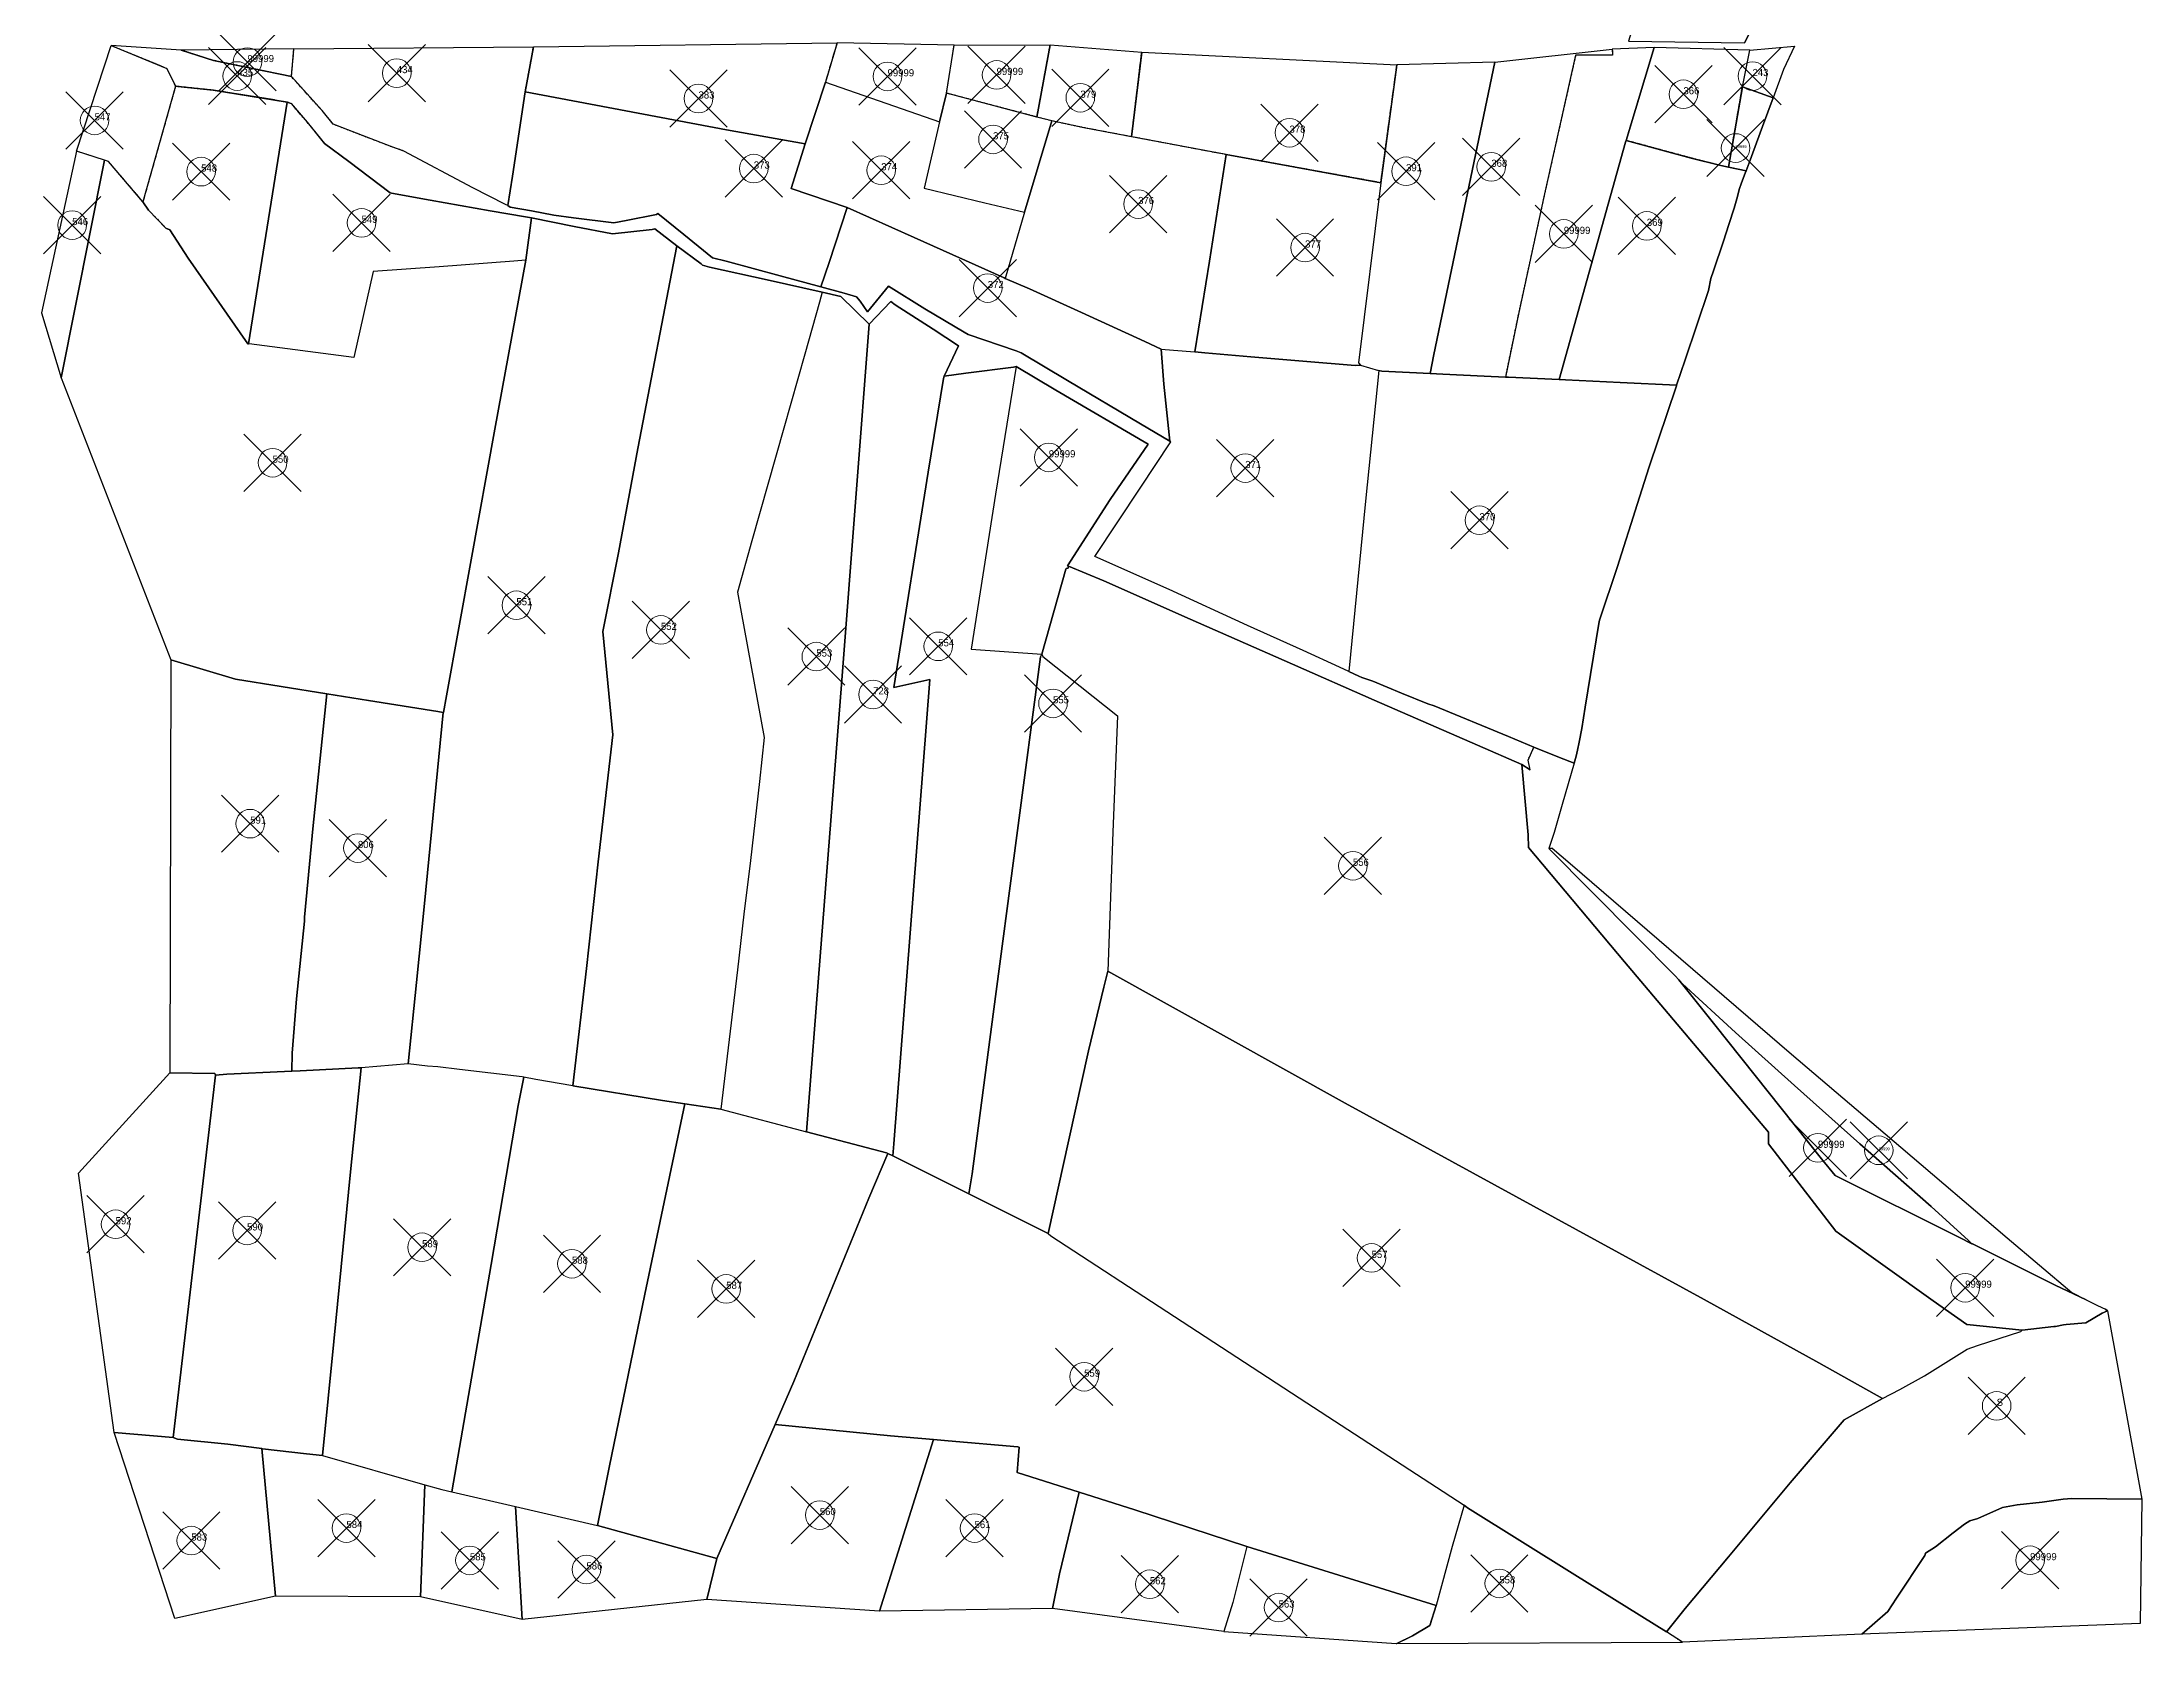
# Model space of a CAD drawing. Header units: millimetres. Extents: x 0 to 2247, y -2746 to 0.
# Drawn here: x 1513 to 2247, y -1685 to -1127 of the extents above; entities that cross this region are included whole.
import ezdxf

# ---------------------------------------------------------------- set-up
doc = ezdxf.new("R2010")
doc.units = ezdxf.units.MM
doc.header["$PDMODE"] = 35
doc.header["$PDSIZE"] = 10
doc.linetypes.add('DASHED', pattern=[0.75, 0.5, -0.25])
for name, color, linetype, lineweight in [('Poly_Survey_Bndry', 250, 'Continuous', 30), ('Poly_Village_Bndry', 250, 'Continuous', 30), ('Text_Survey_No', 250, 'Continuous', 0)]:
    doc.layers.add(name, color=color, linetype=linetype, lineweight=lineweight)
doc.styles.get("Standard").update_dxf_attribs({"font": 'SakalBharati.ttf'})

msp = doc.modelspace()

# ---------------------------------------------------------------- linework, layer by layer
at = {"layer": 'Poly_Survey_Bndry'}
msp.add_lwpolyline([(2113.74, -1112.69), (2104.61, -1109.7), (2075.05, -1101.73), (2067.37, -1126.86), (2107.85, -1127.5), (2109.42, -1124.52)], close=True, dxfattribs=at)
at = {"layer": 'Poly_Survey_Bndry', "linetype": 'ByBlock'}
for points in [[(1525.21, -1165.28), (1537.32, -1128.43), (1556.85, -1136.45), (1559.86, -1142.59), (1548.45, -1182.97), (1536.44, -1168.93), (1535, -1168.46)], [(1611.87, -1162.58), (1620.37, -1168.86), (1634.81, -1179.88), (1635.26, -1179.99), (1648.81, -1182.39), (1669.72, -1186.19), (1682.11, -1188.27), (1684.16, -1188.54), (1699.1, -1191.59), (1712.42, -1194.21), (1726.27, -1192.68), (1727.24, -1192.4), (1734.97, -1198.32), (1743.48, -1204.63), (1743.87, -1205.12), (1746.39, -1205.86), (1766.48, -1210.21), (1785.73, -1214.51), (1792.27, -1216.01), (1802.13, -1225.75), (1809.65, -1217.8), (1811.24, -1218.92), (1824.43, -1227.5), (1833.33, -1233.22), (1828.34, -1243.84), (1835.89, -1242.81), (1852.53, -1240.73), (1853.49, -1240.49), (1867.32, -1248.75), (1899.53, -1267.6), (1886.35, -1286.88), (1871.36, -1310.08), (1871.75, -1310.24), (1884.06, -1315.38), (1914.2, -1328.69), (1949.99, -1344.39), (1978.51, -1357.01), (2014.56, -1372.67), (2030.08, -1379.51), (2033.01, -1381.32), (2032.28, -1378), (2034.32, -1373.39), (2025.46, -1369.73), (1999.49, -1358.99), (1997.31, -1358.25), (1988.06, -1354.54), (1978, -1350.43), (1974.21, -1349.08), (1973.21, -1348.62), (1969.64, -1347), (1966.36, -1345.51), (1953.66, -1339.7), (1934.3, -1330.88), (1906.93, -1318.4), (1880.93, -1306.88), (1896.72, -1282.95), (1907.52, -1266.83), (1907.11, -1266.59), (1896.86, -1260.53), (1871.42, -1245.44), (1855.2, -1235.68), (1853.43, -1235.02), (1836.71, -1229.34), (1835.25, -1228.47), (1821.53, -1220.31), (1808.86, -1212.49), (1801.53, -1221.35), (1798.96, -1217.65), (1797.75, -1216.11), (1793.37, -1214.86), (1785.22, -1212.67), (1771.03, -1208.78), (1752.16, -1203.74), (1747.43, -1202.49), (1737.42, -1194.45), (1728.27, -1187.06), (1727.82, -1187.41), (1717.24, -1189.54), (1712.91, -1190.38), (1698.82, -1188.6), (1691.95, -1187.62), (1684.14, -1186.12), (1676.77, -1184.8), (1675.91, -1184.33), (1675.04, -1183.87), (1663.63, -1178.08), (1639.55, -1165.26), (1634.79, -1163.61), (1614.95, -1155.91), (1611.02, -1151.13), (1600.31, -1139.27), (1573.06, -1133.63), (1561.82, -1130.04), (1537.32, -1128.43), (1556.85, -1136.45), (1559.86, -1142.59), (1560.69, -1142.71), (1572.97, -1144.01), (1598.89, -1148.14), (1600.21, -1148.68), (1605.83, -1155.16)], [(1601.22, -1129.61), (1684.87, -1128.87), (1681.97, -1144.61), (1677.57, -1173.98), (1675.91, -1184.33), (1675.04, -1183.87), (1663.63, -1178.08), (1639.55, -1165.26), (1634.79, -1163.61), (1614.95, -1155.91), (1611.02, -1151.13), (1600.31, -1139.27)], [(1684.87, -1128.87), (1790.95, -1127.5), (1786.91, -1141.19), (1779.74, -1162.79), (1752.24, -1157.81), (1681.97, -1144.61)], [(1829.12, -1145.05), (1831.76, -1128.3), (1790.95, -1127.5), (1786.91, -1141.19), (1826.73, -1155.03)], [(1860.69, -1153.37), (1829.12, -1145.05), (1831.76, -1128.3), (1865.34, -1128.17)], [(1865.34, -1128.17), (1897.31, -1130.76), (1893.76, -1160.27), (1877.13, -1157.12), (1865.97, -1154.76), (1860.69, -1153.37)], [(2066.24, -1162.15), (2066.53, -1161.54), (2076.35, -1129.11), (2061.68, -1129.64), (2061.79, -1131.8), (2048.89, -1131.77), (2038.02, -1180.21), (2029, -1221.62), (2024.33, -1244.19), (2025.45, -1244.24), (2043.11, -1245.07)], [(2107.11, -1142.8), (2109.69, -1130.06), (2076.35, -1129.11), (2066.53, -1161.54), (2089.23, -1167.69), (2099.58, -1170.34), (2102.3, -1170.92)], [(2107.11, -1142.8), (2109.69, -1130.06), (2125.36, -1128.62), (2121.52, -1136.8), (2117.86, -1146.71)], [(1600.31, -1139.27), (1601.22, -1129.61), (1561.82, -1130.04), (1573.06, -1133.63)], [(1897.31, -1130.76), (1986.42, -1135.2), (1980.8, -1176.32), (1926.85, -1166.52), (1893.76, -1160.27)], [(1980.8, -1176.32), (1972.99, -1239.16), (1973.68, -1240.02), (1979.97, -1241.87), (1980.13, -1241.9), (1981.16, -1242.1), (1998.04, -1242.92), (1999.37, -1236.28), (2020.69, -1134.24), (1986.42, -1135.2)], [(2020.69, -1134.24), (2061.68, -1129.64), (2061.79, -1131.8), (2048.89, -1131.77), (2038.02, -1180.21), (2029, -1221.62), (2024.33, -1244.19), (2016.98, -1243.82), (2002.47, -1243.13), (1998.04, -1242.92), (1999.37, -1236.28)], [(1585.3, -1232.58), (1598.89, -1148.14), (1572.97, -1144.01), (1560.69, -1142.71), (1559.86, -1142.59), (1548.45, -1182.97), (1550.38, -1185.86), (1556.47, -1192.18), (1557.81, -1192.76), (1564.28, -1202.61), (1585.08, -1232.56)], [(1856.38, -1186.57), (1849.67, -1209.72), (1849.22, -1209.52), (1817.84, -1195.45), (1794.46, -1185.03), (1774.9, -1178.33), (1779.74, -1162.79), (1786.91, -1141.19), (1826.73, -1155.03), (1821.36, -1178.21), (1842.52, -1183.37)], [(2107.11, -1142.8), (2102.3, -1170.92), (2108.41, -1172.22), (2109.51, -1169.36), (2114.2, -1156.63), (2117.86, -1146.71)], [(1598.89, -1148.14), (1600.21, -1148.68), (1605.83, -1155.16), (1611.87, -1162.58), (1620.37, -1168.86), (1634.81, -1179.88), (1635.26, -1179.99), (1648.81, -1182.39), (1669.72, -1186.19), (1682.11, -1188.27), (1684.16, -1188.54), (1682.18, -1203.4), (1678.06, -1203.66), (1651.88, -1205.74), (1628.9, -1207.32), (1622.08, -1237.3), (1585.53, -1232.61), (1585.3, -1232.58)], [(1779.74, -1162.79), (1752.24, -1157.81), (1681.97, -1144.61), (1677.57, -1173.98), (1675.91, -1184.33), (1676.77, -1184.8), (1684.14, -1186.12), (1691.95, -1187.62), (1698.82, -1188.6), (1712.91, -1190.38), (1717.24, -1189.54), (1727.82, -1187.41), (1728.27, -1187.06), (1737.42, -1194.45), (1747.43, -1202.49), (1752.16, -1203.74), (1771.03, -1208.78), (1785.22, -1212.67), (1788.11, -1204.16), (1794.46, -1185.03), (1774.9, -1178.33)], [(1829.12, -1145.05), (1826.73, -1155.03), (1821.36, -1178.21), (1842.52, -1183.37), (1856.38, -1186.57), (1865.97, -1154.76), (1860.69, -1153.37)], [(1856.38, -1186.57), (1849.67, -1209.72), (1858.09, -1213.38), (1876.3, -1221.64), (1898.46, -1231.81), (1904.08, -1234.39), (1908.41, -1234.79), (1915.83, -1235.43), (1920.94, -1203.73), (1926.85, -1166.52), (1893.76, -1160.27), (1877.13, -1157.12), (1865.97, -1154.76)], [(1535, -1168.46), (1525.21, -1165.28), (1513.02, -1221.76), (1519.84, -1244.5)], [(2066.24, -1162.15), (2043.11, -1245.07), (2045.32, -1245.18), (2064.47, -1246.13), (2084.16, -1246.98), (2087.11, -1238.2), (2095.26, -1213.97), (2096.1, -1209.76), (2096.11, -1209.73), (2097, -1207.07), (2100.47, -1196.73), (2102.41, -1190.95), (2104.2, -1185.15), (2105.44, -1181.17), (2105.96, -1178.69), (2106.85, -1176.38), (2108.12, -1172.98), (2108.41, -1172.22), (2102.3, -1170.92), (2099.58, -1170.34), (2089.23, -1167.69), (2066.53, -1161.54)], [(1557.81, -1192.76), (1556.47, -1192.18), (1550.38, -1185.86), (1548.45, -1182.97), (1536.44, -1168.93), (1535, -1168.46), (1519.84, -1244.5), (1558.23, -1342.93), (1580.82, -1349.64), (1612.66, -1354.78), (1627.21, -1357.09), (1651.42, -1360.92), (1653.34, -1361.28), (1653.47, -1361.31), (1654.51, -1355.52), (1663.05, -1307.96), (1671.4, -1262.33), (1682.18, -1203.4), (1678.06, -1203.66), (1651.88, -1205.74), (1628.9, -1207.32), (1622.08, -1237.3), (1585.53, -1232.61), (1585.3, -1232.58), (1585.08, -1232.56), (1564.28, -1202.61)], [(1926.85, -1166.52), (1980.8, -1176.32), (1972.99, -1239.16), (1973.68, -1240.02), (1971.92, -1240.09), (1953.57, -1238.59), (1935.39, -1237.1), (1919.33, -1235.73), (1915.83, -1235.43), (1920.94, -1203.73)], [(1907.11, -1266.59), (1905.06, -1246.63), (1904.08, -1234.39), (1898.46, -1231.81), (1876.3, -1221.64), (1858.09, -1213.38), (1849.67, -1209.72), (1849.22, -1209.52), (1817.84, -1195.45), (1794.46, -1185.03), (1788.11, -1204.16), (1785.22, -1212.67), (1793.37, -1214.86), (1797.75, -1216.11), (1798.96, -1217.65), (1801.53, -1221.35), (1808.86, -1212.49), (1821.53, -1220.31), (1835.25, -1228.47), (1836.71, -1229.34), (1853.43, -1235.02), (1855.2, -1235.68), (1871.42, -1245.44), (1896.86, -1260.53)], [(1653.34, -1361.28), (1653.47, -1361.31), (1654.51, -1355.52), (1663.05, -1307.96), (1671.4, -1262.33), (1682.18, -1203.4), (1684.16, -1188.54), (1699.1, -1191.59), (1712.42, -1194.21), (1726.27, -1192.68), (1727.24, -1192.4), (1734.97, -1198.32), (1721.36, -1269.13), (1714.6, -1305.53), (1709.14, -1333.02), (1712.62, -1369.09), (1707.41, -1413.51), (1703.37, -1450.76), (1698.63, -1491.73), (1685.64, -1489.47), (1681.47, -1488.64), (1680.97, -1488.54), (1658.98, -1486), (1651.45, -1485.06), (1647.88, -1484.77), (1641.13, -1483.99), (1643.99, -1455.62), (1646.81, -1428.05)], [(1737.72, -1497.93), (1729.91, -1496.79), (1698.63, -1491.73), (1703.37, -1450.76), (1707.41, -1413.51), (1712.62, -1369.09), (1709.14, -1333.02), (1714.6, -1305.53), (1721.36, -1269.13), (1734.97, -1198.32), (1743.48, -1204.63), (1743.87, -1205.12), (1746.39, -1205.86), (1766.48, -1210.21), (1785.73, -1214.51), (1784.81, -1218.08), (1779.64, -1236.19), (1772.26, -1262.07), (1761.16, -1301.38), (1756.16, -1319.33), (1765.45, -1370.03), (1763.84, -1385.39), (1760.63, -1413.05), (1758.34, -1431.78), (1756.08, -1451.2), (1750.26, -1499.85)], [(1750.26, -1499.85), (1780.21, -1507.7), (1785, -1446.49), (1792.43, -1351.53), (1797.52, -1284.85), (1802.13, -1225.75), (1792.27, -1216.01), (1785.73, -1214.51), (1784.81, -1218.08), (1779.64, -1236.19), (1772.26, -1262.07), (1761.16, -1301.38), (1756.16, -1319.33), (1765.45, -1370.03), (1763.84, -1385.39), (1760.63, -1413.05), (1758.34, -1431.78), (1756.08, -1451.2)], [(1808.69, -1515.3), (1808.12, -1515.04), (1780.21, -1507.7), (1785, -1446.49), (1792.43, -1351.53), (1797.52, -1284.85), (1802.13, -1225.75), (1809.65, -1217.8), (1811.24, -1218.92), (1824.43, -1227.5), (1833.33, -1233.22), (1828.34, -1243.84), (1828.1, -1244.67), (1822.7, -1277.38), (1810.77, -1352.55), (1823.31, -1349.82), (1810.79, -1511.91), (1810.33, -1516.13)], [(1904.08, -1234.39), (1908.41, -1234.79), (1915.83, -1235.43), (1919.33, -1235.73), (1935.39, -1237.1), (1953.57, -1238.59), (1971.92, -1240.09), (1973.68, -1240.02), (1979.97, -1241.87), (1980.13, -1241.9), (1975.45, -1287.54), (1969.64, -1347), (1966.36, -1345.51), (1953.66, -1339.7), (1934.3, -1330.88), (1906.93, -1318.4), (1880.93, -1306.88), (1896.72, -1282.95), (1907.52, -1266.83), (1907.11, -1266.59), (1905.06, -1246.63)], [(1810.33, -1516.13), (1810.79, -1511.91), (1823.31, -1349.82), (1810.77, -1352.55), (1822.7, -1277.38), (1828.1, -1244.67), (1828.34, -1243.84), (1835.89, -1242.81), (1852.53, -1240.73), (1853.49, -1240.49), (1846.25, -1285.05), (1837.78, -1339.17), (1862.42, -1340.89), (1862, -1341.89), (1845.43, -1466.7), (1838.07, -1522.42), (1836.93, -1529.44)], [(1862.42, -1340.89), (1870.83, -1311.32), (1870.91, -1311.05), (1871.67, -1310.96), (1871.75, -1310.24), (1871.36, -1310.08), (1886.35, -1286.88), (1899.53, -1267.6), (1867.32, -1248.75), (1853.49, -1240.49), (1846.25, -1285.05), (1837.78, -1339.17)], [(1980.13, -1241.9), (1975.45, -1287.54), (1969.64, -1347), (1973.21, -1348.62), (1974.21, -1349.08), (1978, -1350.43), (1988.06, -1354.54), (1997.31, -1358.25), (1999.49, -1358.99), (2025.46, -1369.73), (2034.32, -1373.39), (2043.21, -1377.07), (2048.4, -1379.01), (2049.12, -1376.54), (2049.51, -1374.49), (2050.13, -1371.67), (2051.04, -1366.95), (2052.24, -1359.5), (2056.95, -1330.21), (2057.24, -1329.12), (2063.46, -1310.31), (2066.38, -1301.19), (2067.44, -1297.9), (2071.21, -1286.11), (2074.56, -1275.55), (2084.08, -1247.24), (2084.16, -1246.98), (2064.47, -1246.13), (2045.32, -1245.18), (2043.11, -1245.07), (2025.45, -1244.24), (2024.33, -1244.19), (2016.98, -1243.82), (2002.47, -1243.13), (1998.04, -1242.92), (1981.16, -1242.1)], [(1862.42, -1340.89), (1862.78, -1341.71), (1888.85, -1362.46), (1887.28, -1403.15), (1885.5, -1451.68), (1968.41, -1497.76), (2093.74, -1566.24), (2133.84, -1588.46), (2156.12, -1600.85), (2162.1, -1597.71), (2170.76, -1592.99), (2185.6, -1583.64), (2189.25, -1582.39), (2204.33, -1577.47), (2204.87, -1577.05), (2185.55, -1575.07), (2173.75, -1566.82), (2141.1, -1543.36), (2139.78, -1542.49), (2116.23, -1511.88), (2116.22, -1507.83), (2104.03, -1493.4), (2066, -1448.38), (2032.38, -1408.41), (2032.25, -1404), (2030.08, -1379.51), (2014.56, -1372.67), (1978.51, -1357.01), (1949.99, -1344.39), (1914.2, -1328.69), (1884.06, -1315.38), (1871.75, -1310.24), (1871.67, -1310.96), (1870.91, -1311.05), (1870.83, -1311.32)], [(1864.61, -1543.24), (1836.93, -1529.44), (1838.07, -1522.42), (1845.43, -1466.7), (1862, -1341.89), (1862.42, -1340.89), (1862.78, -1341.71), (1888.85, -1362.46), (1887.28, -1403.15), (1885.5, -1451.68), (1884.06, -1457.24), (1878.76, -1479.51), (1871.89, -1510.58)], [(1612.66, -1354.78), (1580.82, -1349.64), (1558.23, -1342.93), (1557.86, -1487.14), (1573.62, -1487.39), (1573.85, -1487.92), (1577.77, -1487.58), (1597.93, -1486.66), (1600.42, -1486.57), (1600.54, -1480.33), (1602.15, -1461.25), (1604.91, -1434.24), (1604.86, -1432.77), (1607.77, -1401.97)], [(1612.66, -1354.78), (1627.21, -1357.09), (1651.42, -1360.92), (1653.34, -1361.28), (1646.81, -1428.05), (1643.99, -1455.62), (1641.13, -1483.99), (1624.71, -1485.36), (1623.65, -1485.45), (1603.37, -1486.47), (1600.42, -1486.57), (1600.54, -1480.33), (1602.15, -1461.25), (1604.91, -1434.24), (1604.86, -1432.77), (1607.77, -1401.97)], [(2227.23, -1566.43), (2231.12, -1568.37), (2233.98, -1569.63), (2234.63, -1570.23), (2232.8, -1571.07), (2227.03, -1574.4), (2220.25, -1575.07), (2219.26, -1575.17), (2216.47, -1575.71), (2215.87, -1575.78), (2204.87, -1577.05), (2185.55, -1575.07), (2173.75, -1566.82), (2141.1, -1543.36), (2139.78, -1542.49), (2116.23, -1511.88), (2116.22, -1507.83), (2104.03, -1493.4), (2066, -1448.38), (2032.38, -1408.41), (2032.25, -1404), (2030.08, -1379.51), (2033.01, -1381.32), (2032.28, -1378), (2034.32, -1373.39), (2043.21, -1377.07), (2048.4, -1379.01), (2044.2, -1393.4), (2041.35, -1403.25), (2039.57, -1408.86), (2069.8, -1439.35), (2083.61, -1453.31), (2084.9, -1454.7), (2097.46, -1470.39), (2134.73, -1517.12), (2139.52, -1523.05), (2182.98, -1544.62), (2187.3, -1546.83), (2187.45, -1546.9), (2216.38, -1561.26)], [(2039.57, -1408.86), (2040.66, -1408.72), (2047, -1414.08), (2124.29, -1480.6), (2162.45, -1513.11), (2199.6, -1544.74), (2222.16, -1563.91), (2227.23, -1566.43), (2216.38, -1561.26), (2187.45, -1546.9), (2187.3, -1546.83), (2186.08, -1545.71), (2173.09, -1533.84), (2148.19, -1511.9), (2125.33, -1491.55), (2104.73, -1473.02), (2086.19, -1456.09), (2084.9, -1454.7), (2083.61, -1453.31), (2069.8, -1439.35)], [(2080.6, -1682.32), (2087.15, -1674.22), (2102.25, -1656.19), (2123.86, -1630.33), (2142.69, -1608.26), (2156.12, -1600.85), (2133.84, -1588.46), (2093.74, -1566.24), (1968.41, -1497.76), (1885.5, -1451.68), (1884.06, -1457.24), (1878.76, -1479.51), (1871.89, -1510.58), (1864.61, -1543.24), (1865.54, -1544.02), (1908.75, -1572.21), (1955.04, -1602.36), (2009.95, -1638.13), (2011.13, -1639.09), (2048.58, -1662.4)], [(2084.9, -1454.7), (2086.19, -1456.09), (2104.73, -1473.02), (2125.33, -1491.55), (2148.19, -1511.9), (2173.09, -1533.84), (2186.08, -1545.71), (2187.3, -1546.83), (2182.98, -1544.62), (2139.52, -1523.05), (2134.73, -1517.12), (2097.46, -1470.39)], [(1538.45, -1612.76), (1525.93, -1522.14), (1557.86, -1487.14), (1573.62, -1487.39), (1573.85, -1487.92), (1560.4, -1602.62), (1559.02, -1614.54)], [(1611.22, -1620.82), (1605.55, -1620.15), (1590.23, -1618.39), (1590.02, -1618.37), (1578.14, -1616.84), (1560.58, -1615.04), (1559.02, -1614.54), (1560.4, -1602.62), (1573.85, -1487.92), (1577.77, -1487.58), (1597.93, -1486.66), (1600.42, -1486.57), (1603.37, -1486.47), (1623.65, -1485.45), (1624.71, -1485.36), (1620.95, -1521.68), (1615.12, -1580.99)], [(1611.22, -1620.82), (1646.93, -1631.03), (1652.88, -1632.69), (1656.34, -1633.5), (1670.06, -1554.13), (1679.49, -1498.6), (1681.47, -1488.64), (1680.97, -1488.54), (1658.98, -1486), (1651.45, -1485.06), (1647.88, -1484.77), (1641.13, -1483.99), (1624.71, -1485.36), (1620.95, -1521.68), (1615.12, -1580.99)], [(1656.34, -1633.5), (1678.62, -1638.56), (1707.24, -1645.22), (1711.32, -1624.96), (1723.75, -1564.38), (1737.72, -1497.93), (1729.91, -1496.79), (1698.63, -1491.73), (1685.64, -1489.47), (1681.47, -1488.64), (1679.49, -1498.6), (1670.06, -1554.13)], [(1750.26, -1499.85), (1780.21, -1507.7), (1808.12, -1515.04), (1808.69, -1515.3), (1802.04, -1530.96), (1775.8, -1594.91), (1769.26, -1609.93), (1748.91, -1656.75), (1707.24, -1645.22), (1711.32, -1624.96), (1723.75, -1564.38), (1737.72, -1497.93)], [(1810.33, -1516.13), (1836.93, -1529.44), (1864.61, -1543.24), (1865.54, -1544.02), (1908.75, -1572.21), (1955.04, -1602.36), (2009.95, -1638.13), (2005.74, -1652.53), (2000.16, -1673.16), (1934.06, -1652.51), (1894.91, -1639.77), (1875.48, -1633.6), (1853.8, -1626.71), (1854.51, -1617.83), (1854.05, -1617.8), (1829.69, -1615.6), (1824.6, -1615.18), (1809.57, -1613.92), (1769.26, -1609.93), (1775.8, -1594.91), (1802.04, -1530.96), (1808.69, -1515.3)], [(2080.6, -1682.32), (2087.15, -1674.22), (2102.25, -1656.19), (2123.86, -1630.33), (2142.69, -1608.26), (2156.12, -1600.85), (2162.1, -1597.71), (2170.76, -1592.99), (2185.6, -1583.64), (2189.25, -1582.39), (2204.33, -1577.47), (2204.87, -1577.05), (2215.87, -1575.78), (2216.47, -1575.71), (2219.26, -1575.17), (2220.25, -1575.07), (2227.03, -1574.4), (2232.8, -1571.07), (2234.63, -1570.23), (2246.7, -1636.04), (2222.18, -1635.82), (2219.11, -1636.02), (2211.78, -1637.03), (2203.14, -1637.98), (2197.93, -1638.96), (2189.33, -1642.81), (2186.57, -1643.58), (2184.72, -1644.8), (2180.74, -1647.76), (2174.63, -1652.61), (2171.12, -1654.91), (2170.86, -1655.68), (2160.98, -1670.62), (2157.88, -1675.19), (2148.82, -1683.17), (2086.17, -1685.96)], [(1594.72, -1669.92), (1559.55, -1677.7), (1538.45, -1612.76), (1559.02, -1614.54), (1560.58, -1615.04), (1578.14, -1616.84), (1590.02, -1618.37)], [(1805.71, -1675.09), (1745.46, -1671.01), (1748.91, -1656.75), (1769.26, -1609.93), (1809.57, -1613.92), (1824.6, -1615.18)], [(1645.4, -1670.07), (1594.72, -1669.92), (1590.02, -1618.37), (1590.23, -1618.39), (1605.55, -1620.15), (1611.22, -1620.82), (1646.93, -1631.03)], [(1866.1, -1674.15), (1805.71, -1675.09), (1824.6, -1615.18), (1829.69, -1615.6), (1854.05, -1617.8), (1854.51, -1617.83), (1853.8, -1626.71), (1875.48, -1633.6), (1868.55, -1662.15)], [(1680.91, -1678), (1645.4, -1670.07), (1646.93, -1631.03), (1652.88, -1632.69), (1656.34, -1633.5), (1678.62, -1638.56)], [(1926.04, -1682.24), (1866.1, -1674.15), (1868.55, -1662.15), (1875.48, -1633.6), (1894.91, -1639.77), (1934.06, -1652.51), (1929.19, -1672.08)], [(1745.46, -1671.01), (1680.91, -1678), (1678.62, -1638.56), (1707.24, -1645.22), (1748.91, -1656.75)], [(2009.95, -1638.13), (2005.74, -1652.53), (2000.16, -1673.16), (1997.97, -1680.16), (1991.87, -1683.78), (1986.38, -1686.46), (2086.17, -1685.96), (2080.6, -1682.32), (2048.58, -1662.4), (2011.13, -1639.09)], [(2246.7, -1636.04), (2246.1, -1679.41), (2148.82, -1683.17), (2157.88, -1675.19), (2160.98, -1670.62), (2170.86, -1655.68), (2171.12, -1654.91), (2174.63, -1652.61), (2180.74, -1647.76), (2184.72, -1644.8), (2186.57, -1643.58), (2189.33, -1642.81), (2197.93, -1638.96), (2203.14, -1637.98), (2211.78, -1637.03), (2219.11, -1636.02), (2222.18, -1635.82)], [(1926.04, -1682.24), (1986.18, -1686.46), (1986.38, -1686.46), (1991.87, -1683.78), (1997.97, -1680.16), (2000.16, -1673.16), (1934.06, -1652.51), (1929.19, -1672.08)]]:
    msp.add_lwpolyline(points, close=True, dxfattribs=at)
at = {"layer": 'Poly_Survey_Bndry', "linetype": 'DASHED'}
for points in [[(1559.86, -1142.59), (1556.85, -1136.45), (1537.32, -1128.43)], [(1681.97, -1144.61), (1684.87, -1128.87)], [(1786.91, -1141.19), (1790.95, -1127.5)], [(1829.12, -1145.05), (1831.76, -1128.3)], [(1860.69, -1153.37), (1865.34, -1128.17)], [(2066.53, -1161.54), (2076.35, -1129.11)], [(1600.31, -1139.27), (1573.06, -1133.63), (1561.82, -1130.04)], [(1600.31, -1139.27), (1601.22, -1129.61)], [(1893.76, -1160.27), (1897.31, -1130.76)], [(1980.8, -1176.32), (1986.42, -1135.2)], [(2061.68, -1129.64), (2061.79, -1131.8), (2048.89, -1131.77), (2038.02, -1180.21), (2029, -1221.62), (2024.33, -1244.19)], [(1559.86, -1142.59), (1548.45, -1182.97)], [(1598.89, -1148.14), (1572.97, -1144.01), (1560.69, -1142.71), (1559.86, -1142.59)], [(1639.55, -1165.26), (1634.79, -1163.61), (1614.95, -1155.91), (1611.02, -1151.13), (1600.31, -1139.27)], [(2102.3, -1170.92), (2107.11, -1142.8)], [(1611.87, -1162.58), (1605.83, -1155.16), (1600.21, -1148.68), (1598.89, -1148.14)], [(1860.69, -1153.37), (1829.12, -1145.05)], [(1865.97, -1154.76), (1860.69, -1153.37)], [(1893.76, -1160.27), (1877.13, -1157.12), (1865.97, -1154.76)], [(1535, -1168.46), (1525.21, -1165.28)], [(1926.85, -1166.52), (1893.76, -1160.27)], [(2066.53, -1161.54), (2066.24, -1162.15)], [(2102.3, -1170.92), (2099.58, -1170.34), (2089.23, -1167.69), (2066.53, -1161.54)], [(1535, -1168.46), (1519.84, -1244.5)], [(1548.45, -1182.97), (1536.44, -1168.93), (1535, -1168.46)], [(1980.8, -1176.32), (1926.85, -1166.52)], [(2108.41, -1172.22), (2102.3, -1170.92)], [(1548.45, -1182.97), (1550.38, -1185.86), (1556.47, -1192.18), (1557.81, -1192.76)], [(2032.28, -1378), (2034.32, -1373.39)], [(2000.16, -1673.16), (1997.97, -1680.16), (1991.87, -1683.78), (1986.38, -1686.46)], [(2086.17, -1685.96), (2080.6, -1682.32)]]:
    msp.add_lwpolyline(points, dxfattribs=at)
at = {"layer": 'Poly_Survey_Bndry'}
for points in [[(2020.69, -1134.24), (1999.37, -1236.28), (1998.04, -1242.92)], [(2107.11, -1142.8), (2109.69, -1130.06)], [(1779.74, -1162.79), (1786.91, -1141.19)], [(1786.91, -1141.19), (1826.73, -1155.03)], [(2107.11, -1142.8), (2117.86, -1146.71)], [(1598.89, -1148.14), (1585.3, -1232.58)], [(1675.91, -1184.33), (1677.57, -1173.98), (1681.97, -1144.61)], [(1681.97, -1144.61), (1752.24, -1157.81), (1779.74, -1162.79)], [(1826.73, -1155.03), (1829.12, -1145.05)], [(1826.73, -1155.03), (1821.36, -1178.21), (1842.52, -1183.37), (1856.38, -1186.57)], [(1856.38, -1186.57), (1865.97, -1154.76)], [(1684.16, -1188.54), (1682.11, -1188.27), (1669.72, -1186.19), (1648.81, -1182.39), (1635.26, -1179.99), (1634.81, -1179.88), (1620.37, -1168.86), (1611.87, -1162.58)], [(1675.91, -1184.33), (1675.04, -1183.87), (1663.63, -1178.08), (1639.55, -1165.26)], [(1779.74, -1162.79), (1774.9, -1178.33), (1794.46, -1185.03)], [(2066.24, -1162.15), (2043.11, -1245.07)], [(1926.85, -1166.52), (1920.94, -1203.73), (1915.83, -1235.43)], [(1980.8, -1176.32), (1972.99, -1239.16), (1973.68, -1240.02)], [(1785.22, -1212.67), (1771.03, -1208.78), (1752.16, -1203.74), (1747.43, -1202.49), (1737.42, -1194.45), (1728.27, -1187.06), (1727.82, -1187.41), (1717.24, -1189.54), (1712.91, -1190.38), (1698.82, -1188.6), (1691.95, -1187.62), (1684.14, -1186.12), (1676.77, -1184.8), (1675.91, -1184.33)], [(1785.22, -1212.67), (1788.11, -1204.16), (1794.46, -1185.03)], [(1794.46, -1185.03), (1817.84, -1195.45), (1849.22, -1209.52), (1849.67, -1209.72)], [(1856.38, -1186.57), (1849.67, -1209.72)], [(1585.3, -1232.58), (1585.08, -1232.56), (1564.28, -1202.61), (1557.81, -1192.76)], [(1684.16, -1188.54), (1682.18, -1203.4)], [(1734.97, -1198.32), (1727.24, -1192.4), (1726.27, -1192.68), (1712.42, -1194.21), (1699.1, -1191.59), (1684.16, -1188.54)], [(1734.97, -1198.32), (1721.36, -1269.13), (1714.6, -1305.53), (1709.14, -1333.02), (1712.62, -1369.09), (1707.41, -1413.51), (1703.37, -1450.76), (1698.63, -1491.73)], [(1785.73, -1214.51), (1766.48, -1210.21), (1746.39, -1205.86), (1743.87, -1205.12), (1743.48, -1204.63), (1734.97, -1198.32)], [(1682.18, -1203.4), (1678.06, -1203.66), (1651.88, -1205.74), (1628.9, -1207.32), (1622.08, -1237.3), (1585.53, -1232.61), (1585.3, -1232.58)], [(1682.18, -1203.4), (1671.4, -1262.33), (1663.05, -1307.96), (1654.51, -1355.52), (1653.47, -1361.31), (1653.34, -1361.28)], [(1849.67, -1209.72), (1858.09, -1213.38), (1876.3, -1221.64), (1898.46, -1231.81), (1904.08, -1234.39)], [(1785.73, -1214.51), (1784.81, -1218.08), (1779.64, -1236.19), (1772.26, -1262.07), (1761.16, -1301.38), (1756.16, -1319.33), (1765.45, -1370.03), (1763.84, -1385.39), (1760.63, -1413.05), (1758.34, -1431.78), (1756.08, -1451.2), (1750.26, -1499.85)], [(1907.11, -1266.59), (1896.86, -1260.53), (1871.42, -1245.44), (1855.2, -1235.68), (1853.43, -1235.02), (1836.71, -1229.34), (1835.25, -1228.47), (1821.53, -1220.31), (1808.86, -1212.49), (1801.53, -1221.35), (1798.96, -1217.65), (1797.75, -1216.11), (1793.37, -1214.86), (1785.22, -1212.67)], [(1802.13, -1225.75), (1792.27, -1216.01), (1785.73, -1214.51)], [(1828.34, -1243.84), (1833.33, -1233.22), (1824.43, -1227.5), (1811.24, -1218.92), (1809.65, -1217.8), (1802.13, -1225.75)], [(1802.13, -1225.75), (1797.52, -1284.85), (1792.43, -1351.53), (1785, -1446.49), (1780.21, -1507.7)], [(1904.08, -1234.39), (1905.06, -1246.63), (1907.11, -1266.59)], [(1904.08, -1234.39), (1908.41, -1234.79), (1915.83, -1235.43)], [(1915.83, -1235.43), (1919.33, -1235.73), (1935.39, -1237.1), (1953.57, -1238.59), (1971.92, -1240.09), (1973.68, -1240.02)], [(1828.34, -1243.84), (1828.1, -1244.67), (1822.7, -1277.38), (1810.77, -1352.55), (1823.31, -1349.82), (1810.79, -1511.91), (1810.33, -1516.13)], [(1853.49, -1240.49), (1852.53, -1240.73), (1835.89, -1242.81), (1828.34, -1243.84)], [(1853.49, -1240.49), (1846.25, -1285.05), (1837.78, -1339.17), (1862.42, -1340.89)], [(1871.75, -1310.24), (1871.36, -1310.08), (1886.35, -1286.88), (1899.53, -1267.6), (1867.32, -1248.75), (1853.49, -1240.49)], [(1980.13, -1241.9), (1975.45, -1287.54), (1969.64, -1347)], [(1973.68, -1240.02), (1979.97, -1241.87), (1980.13, -1241.9)], [(1980.13, -1241.9), (1981.16, -1242.1), (1998.04, -1242.92)], [(1998.04, -1242.92), (2002.47, -1243.13), (2016.98, -1243.82), (2024.33, -1244.19)], [(2024.33, -1244.19), (2025.45, -1244.24), (2043.11, -1245.07)], [(2043.11, -1245.07), (2045.32, -1245.18), (2064.47, -1246.13), (2084.16, -1246.98)], [(1969.64, -1347), (1966.36, -1345.51), (1953.66, -1339.7), (1934.3, -1330.88), (1906.93, -1318.4), (1880.93, -1306.88), (1896.72, -1282.95), (1907.52, -1266.83), (1907.11, -1266.59)], [(1862.42, -1340.89), (1870.83, -1311.32), (1870.91, -1311.05), (1871.67, -1310.96), (1871.75, -1310.24)], [(2030.08, -1379.51), (2014.56, -1372.67), (1978.51, -1357.01), (1949.99, -1344.39), (1914.2, -1328.69), (1884.06, -1315.38), (1871.75, -1310.24)], [(1862.42, -1340.89), (1862, -1341.89), (1845.43, -1466.7), (1838.07, -1522.42), (1836.93, -1529.44)], [(1862.42, -1340.89), (1862.78, -1341.71), (1888.85, -1362.46), (1887.28, -1403.15), (1885.5, -1451.68)], [(1612.66, -1354.78), (1580.82, -1349.64), (1558.23, -1342.93)], [(1973.21, -1348.62), (1969.64, -1347)], [(2034.32, -1373.39), (2025.46, -1369.73), (1999.49, -1358.99), (1997.31, -1358.25), (1988.06, -1354.54), (1978, -1350.43), (1974.21, -1349.08), (1973.21, -1348.62)], [(1612.66, -1354.78), (1607.77, -1401.97), (1604.86, -1432.77), (1604.91, -1434.24), (1602.15, -1461.25), (1600.54, -1480.33), (1600.42, -1486.57)], [(1653.34, -1361.28), (1651.42, -1360.92), (1627.21, -1357.09), (1612.66, -1354.78)], [(1653.34, -1361.28), (1646.81, -1428.05), (1643.99, -1455.62), (1641.13, -1483.99)], [(2033.01, -1381.32), (2032.28, -1378)], [(2048.4, -1379.01), (2043.21, -1377.07), (2034.32, -1373.39)], [(2030.08, -1379.51), (2032.25, -1404), (2032.38, -1408.41), (2066, -1448.38), (2104.03, -1493.4), (2116.22, -1507.83), (2116.23, -1511.88), (2139.78, -1542.49), (2141.1, -1543.36), (2173.75, -1566.82), (2185.55, -1575.07), (2204.87, -1577.05)], [(2033.01, -1381.32), (2030.08, -1379.51)], [(2040.66, -1408.72), (2039.57, -1408.86)], [(2039.57, -1408.86), (2069.8, -1439.35), (2083.61, -1453.31), (2084.9, -1454.7)], [(1864.61, -1543.24), (1871.89, -1510.58), (1878.76, -1479.51), (1884.06, -1457.24), (1885.5, -1451.68)], [(1885.5, -1451.68), (1968.41, -1497.76), (2093.74, -1566.24), (2133.84, -1588.46), (2156.12, -1600.85)], [(2084.9, -1454.7), (2097.46, -1470.39), (2134.73, -1517.12), (2139.52, -1523.05), (2182.98, -1544.62), (2187.3, -1546.83)], [(2084.9, -1454.7), (2086.19, -1456.09), (2104.73, -1473.02), (2125.33, -1491.55), (2148.19, -1511.9), (2173.09, -1533.84), (2186.08, -1545.71)], [(1573.85, -1487.92), (1573.62, -1487.39), (1557.86, -1487.14)], [(1573.85, -1487.92), (1560.4, -1602.62), (1559.02, -1614.54)], [(1600.42, -1486.57), (1597.93, -1486.66), (1577.77, -1487.58), (1573.85, -1487.92)], [(1624.71, -1485.36), (1623.65, -1485.45), (1603.37, -1486.47), (1600.42, -1486.57)], [(1611.22, -1620.82), (1615.12, -1580.99), (1620.95, -1521.68), (1624.71, -1485.36)], [(1641.13, -1483.99), (1624.71, -1485.36)], [(1681.47, -1488.64), (1680.97, -1488.54), (1658.98, -1486), (1651.45, -1485.06), (1647.88, -1484.77), (1641.13, -1483.99)], [(1656.34, -1633.5), (1670.06, -1554.13), (1679.49, -1498.6), (1681.47, -1488.64)], [(1698.63, -1491.73), (1685.64, -1489.47), (1681.47, -1488.64)], [(1698.63, -1491.73), (1729.91, -1496.79)], [(1737.72, -1497.93), (1723.75, -1564.38), (1711.32, -1624.96), (1707.24, -1645.22)], [(1729.91, -1496.79), (1737.72, -1497.93)], [(1737.72, -1497.93), (1750.26, -1499.85)], [(1750.26, -1499.85), (1780.21, -1507.7)], [(1780.21, -1507.7), (1808.12, -1515.04), (1808.69, -1515.3)], [(1769.26, -1609.93), (1775.8, -1594.91), (1802.04, -1530.96), (1808.69, -1515.3)], [(1808.69, -1515.3), (1810.33, -1516.13)], [(1810.33, -1516.13), (1836.93, -1529.44)], [(1836.93, -1529.44), (1864.61, -1543.24)], [(1864.61, -1543.24), (1865.54, -1544.02), (1908.75, -1572.21), (1955.04, -1602.36), (2009.95, -1638.13)], [(2186.08, -1545.71), (2187.3, -1546.83)], [(2187.3, -1546.83), (2187.45, -1546.9)], [(2187.45, -1546.9), (2216.38, -1561.26), (2227.23, -1566.43)], [(2234.63, -1570.23), (2233.98, -1569.63)], [(2204.87, -1577.05), (2215.87, -1575.78)], [(2215.87, -1575.78), (2216.47, -1575.71), (2219.26, -1575.17), (2220.25, -1575.07)], [(2220.25, -1575.07), (2227.03, -1574.4), (2232.8, -1571.07), (2234.63, -1570.23)], [(2156.12, -1600.85), (2162.1, -1597.71), (2170.76, -1592.99), (2185.6, -1583.64), (2189.25, -1582.39), (2204.33, -1577.47), (2204.87, -1577.05)], [(2156.12, -1600.85), (2142.69, -1608.26), (2123.86, -1630.33), (2102.25, -1656.19), (2087.15, -1674.22), (2080.6, -1682.32)], [(1559.02, -1614.54), (1538.45, -1612.76)], [(1748.91, -1656.75), (1769.26, -1609.93)], [(1769.26, -1609.93), (1809.57, -1613.92), (1824.6, -1615.18)], [(1559.02, -1614.54), (1560.58, -1615.04), (1578.14, -1616.84), (1590.02, -1618.37)], [(1590.02, -1618.37), (1594.72, -1669.92)], [(1590.02, -1618.37), (1590.23, -1618.39), (1605.55, -1620.15), (1611.22, -1620.82)], [(1611.22, -1620.82), (1646.93, -1631.03)], [(1824.6, -1615.18), (1805.71, -1675.09)], [(1824.6, -1615.18), (1829.69, -1615.6), (1854.05, -1617.8), (1854.51, -1617.83), (1853.8, -1626.71), (1875.48, -1633.6)], [(1646.93, -1631.03), (1645.4, -1670.07)], [(1646.93, -1631.03), (1652.88, -1632.69), (1656.34, -1633.5)], [(1656.34, -1633.5), (1678.62, -1638.56)], [(1875.48, -1633.6), (1868.55, -1662.15), (1866.1, -1674.15)], [(1875.48, -1633.6), (1894.91, -1639.77), (1934.06, -1652.51)], [(1678.62, -1638.56), (1680.91, -1678)], [(1678.62, -1638.56), (1707.24, -1645.22)], [(2009.95, -1638.13), (2005.74, -1652.53), (2000.16, -1673.16)], [(2009.95, -1638.13), (2011.13, -1639.09), (2048.58, -1662.4), (2080.6, -1682.32)], [(2246.7, -1636.04), (2222.18, -1635.82), (2219.11, -1636.02), (2211.78, -1637.03), (2203.14, -1637.98), (2197.93, -1638.96), (2189.33, -1642.81), (2186.57, -1643.58), (2184.72, -1644.8), (2180.74, -1647.76), (2174.63, -1652.61), (2171.12, -1654.91), (2170.86, -1655.68), (2160.98, -1670.62), (2157.88, -1675.19), (2148.82, -1683.17)], [(1707.24, -1645.22), (1748.91, -1656.75)], [(1748.91, -1656.75), (1745.46, -1671.01)], [(1934.06, -1652.51), (1929.19, -1672.08), (1926.04, -1682.24)], [(1934.06, -1652.51), (2000.16, -1673.16)]]:
    msp.add_lwpolyline(points, dxfattribs=at)
at = {"layer": 'Poly_Village_Bndry'}
for points in [[(2113.74, -1112.69), (2109.42, -1124.52), (2107.85, -1127.5)], [(2125.36, -1128.62), (2121.52, -1136.8), (2117.86, -1146.71)], [(2117.86, -1146.71), (2114.2, -1156.63), (2109.51, -1169.36), (2108.41, -1172.22)], [(2108.41, -1172.22), (2108.12, -1172.98), (2106.85, -1176.38), (2105.96, -1178.69), (2105.44, -1181.17), (2104.2, -1185.15), (2102.41, -1190.95), (2100.47, -1196.73), (2097, -1207.07), (2096.11, -1209.73)], [(2096.11, -1209.73), (2096.1, -1209.76), (2095.26, -1213.97), (2087.11, -1238.2), (2084.16, -1246.98)], [(2084.16, -1246.98), (2084.08, -1247.24), (2074.56, -1275.55), (2071.21, -1286.11), (2067.44, -1297.9), (2066.38, -1301.19)], [(2066.38, -1301.19), (2063.46, -1310.31), (2057.24, -1329.12), (2056.95, -1330.21), (2052.24, -1359.5), (2051.04, -1366.95), (2050.13, -1371.67), (2049.51, -1374.49), (2049.12, -1376.54), (2048.4, -1379.01)], [(2048.4, -1379.01), (2044.2, -1393.4), (2041.35, -1403.25), (2039.57, -1408.86)], [(2040.66, -1408.72), (2047, -1414.08), (2124.29, -1480.6), (2162.45, -1513.11), (2199.6, -1544.74), (2222.16, -1563.91), (2227.23, -1566.43)], [(2227.23, -1566.43), (2231.12, -1568.37), (2233.98, -1569.63)]]:
    msp.add_lwpolyline(points, dxfattribs=at)
at = {"layer": 'Text_Survey_No'}
for p in [(1581.38, -1139.06), (1584.94, -1134.2), (1637.11, -1138.06), (1808.53, -1139.18), (1846.62, -1138.69), (2110.65, -1139.08), (1742.51, -1146.91), (1875.88, -1146.65), (2086.53, -1145.43), (1531.58, -1154.55), (1845.38, -1161.18), (1948.93, -1158.86), (2104.74, -1164.2), (1568.78, -1172.45), (1761.82, -1171.38), (1806.32, -1171.98), (1989.65, -1172.31), (2019.42, -1170.77), (1624.83, -1190.34), (1896.07, -1183.77), (1523.73, -1191.13), (2044.74, -1194.2), (2073.74, -1191.4), (1954.36, -1198.97), (1843.53, -1213.11), (1593.75, -1274.11), (1864.86, -1272.23), (1933.48, -1275.97), (2015.28, -1294.2), (1678.9, -1323.86), (1729.37, -1332.47), (1783.66, -1341.8), (1826.24, -1338.21), (1803.47, -1355.03), (1866.33, -1358.14), (1585.92, -1400.14), (1623.53, -1408.65), (1971.09, -1414.85), (2133.51, -1513.33), (2154.74, -1514.2), (1538.91, -1540.03), (1584.82, -1542.19), (1645.95, -1548.07), (1698.31, -1553.82), (1977.6, -1551.79), (1752.18, -1562.59), (2184.94, -1562.19), (1877.2, -1593.26), (2195.94, -1603.44), (1784.87, -1641.58), (1565.35, -1650.49), (1619.53, -1646.1), (1838.93, -1646.13), (1662.65, -1657.4), (2207.61, -1657.34), (1703.36, -1660.58), (1900.16, -1665.74), (2022.22, -1665.44), (1945.13, -1673.87)]:
    msp.add_point(p, dxfattribs=at)

# ---------------------------------------------------------------- texts
at = {"layer": 'Text_Survey_No', "linetype": 'DASHED'}
for s, height, p in [('435', 2.5, (1581.38, -1139.06)), ('99999', 2.5, (1584.94, -1134.2)), ('434', 2.5, (1637.11, -1138.06)), ('99999', 2.5, (1808.53, -1139.18)), ('99999', 2.5, (1846.62, -1138.69)), ('243', 2.5, (2110.65, -1139.08)), ('379', 2.5, (1875.88, -1146.65)), ('366', 2.5, (2086.53, -1145.43)), ('383', 2.5, (1742.51, -1146.91)), ('547', 2.5, (1531.58, -1154.55)), ('375', 2.5, (1845.38, -1161.18)), ('378', 2.5, (1948.93, -1158.86)), ('99999', 1, (2104.74, -1164.2)), ('548', 2.5, (1568.78, -1172.45)), ('373', 2.5, (1761.82, -1171.38)), ('374', 2.5, (1806.32, -1171.98)), ('391', 2.5, (1989.65, -1172.31)), ('368', 2.5, (2019.42, -1170.77)), ('549', 2.5, (1624.83, -1190.34)), ('376', 2.5, (1896.07, -1183.77)), ('546', 2.5, (1523.73, -1191.13)), ('99999', 2.5, (2044.74, -1194.2)), ('369', 2.5, (2073.74, -1191.4)), ('377', 2.5, (1954.36, -1198.97)), ('372', 2.5, (1843.53, -1213.11)), ('550', 2.5, (1593.75, -1274.11)), ('99999', 2.5, (1864.86, -1272.23)), ('371', 2.5, (1933.48, -1275.97)), ('370', 2.5, (2015.28, -1294.2)), ('551', 2.5, (1678.9, -1323.86)), ('552', 2.5, (1729.37, -1332.47)), ('553', 2.5, (1783.66, -1341.8)), ('554', 2.5, (1826.24, -1338.21)), ('728', 2.5, (1803.47, -1355.03)), ('555', 2.5, (1866.33, -1358.14)), ('591', 2.5, (1585.92, -1400.14)), ('806', 2.5, (1623.53, -1408.65)), ('556', 2.5, (1971.09, -1414.85)), ('99999', 2.5, (2133.51, -1513.33)), ('99999', 1, (2154.74, -1514.2)), ('592', 2.5, (1538.91, -1540.03)), ('590', 2.5, (1584.82, -1542.19)), ('589', 2.5, (1645.95, -1548.07)), ('588', 2.5, (1698.31, -1553.82)), ('557', 2.5, (1977.6, -1551.79)), ('587', 2.5, (1752.18, -1562.59)), ('99999', 2.5, (2184.94, -1562.19)), ('559', 2.5, (1877.2, -1593.26)), ('S', 2.5, (2195.94, -1603.44)), ('560', 2.5, (1784.87, -1641.58)), ('583', 2.5, (1565.35, -1650.49)), ('584', 2.5, (1619.53, -1646.1)), ('561', 2.5, (1838.93, -1646.13)), ('585', 2.5, (1662.65, -1657.4)), ('99999', 2.5, (2207.61, -1657.34)), ('586', 2.5, (1703.36, -1660.58)), ('562', 2.5, (1900.16, -1665.74)), ('558', 2.5, (2022.22, -1665.44)), ('563', 2.5, (1945.13, -1673.87))]:
    msp.add_text(s, height=height, dxfattribs=at).set_placement(p)

doc.saveas('drawing.dxf')
